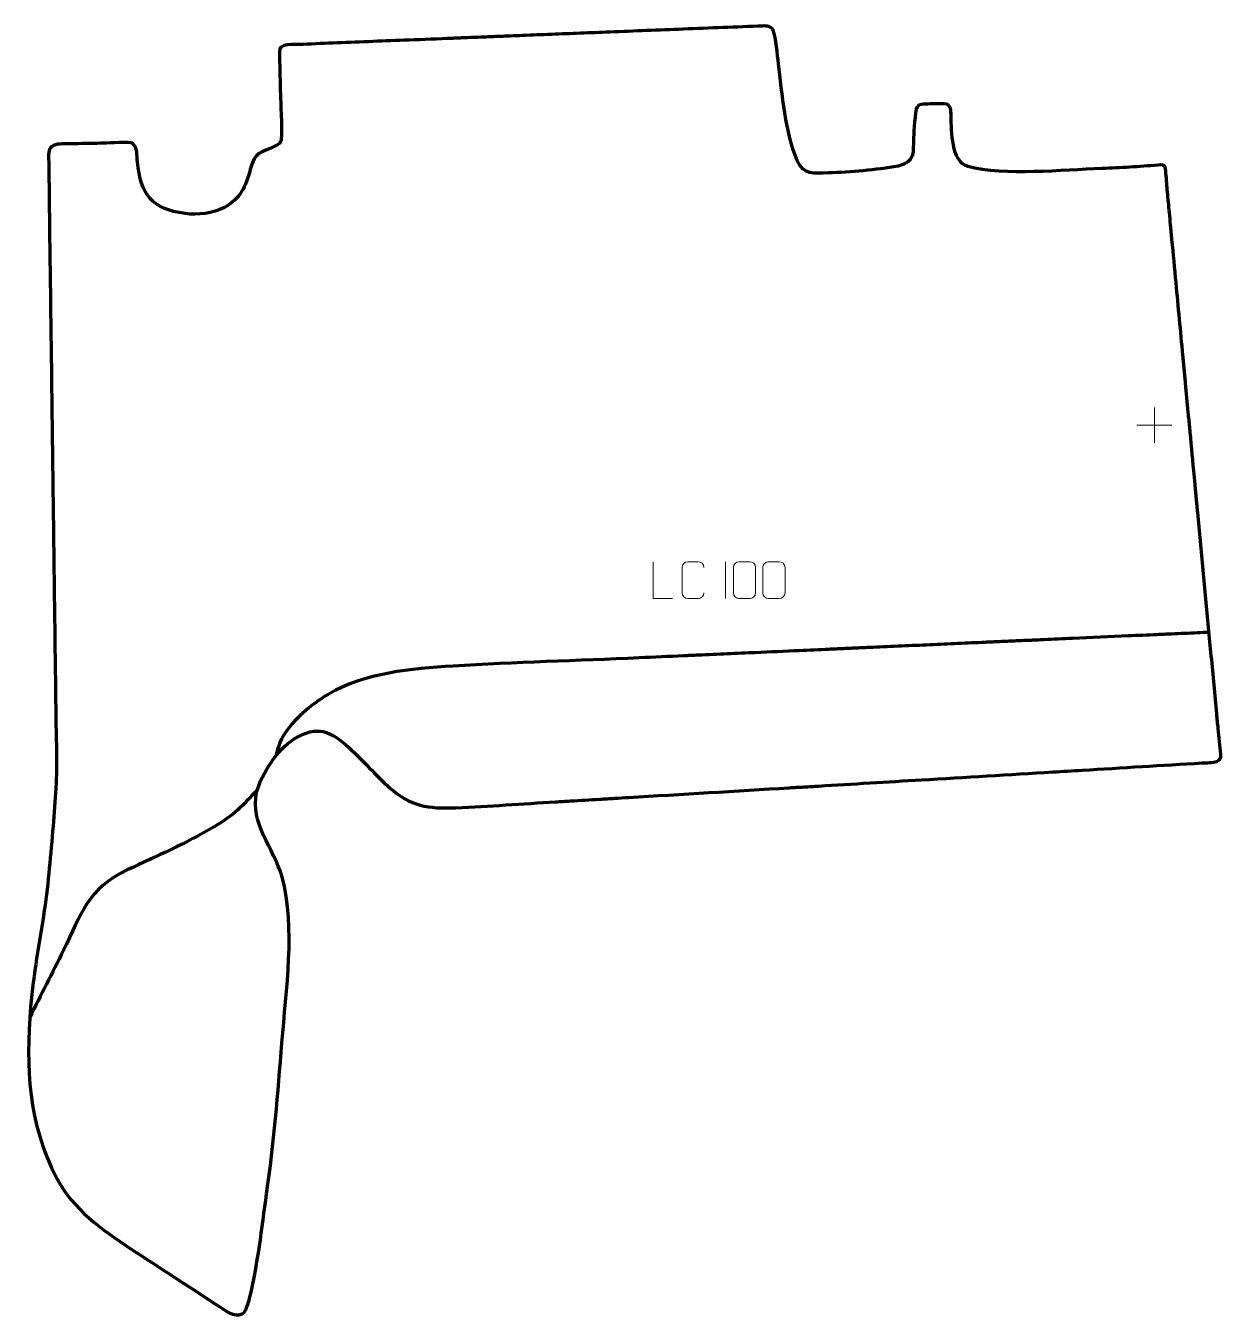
# Model space of a CAD drawing. Header units: millimetres. Extents: x 1166 to 1979, y -124 to 755.
import ezdxf

# ---------------------------------------------------------------- set-up
doc = ezdxf.new("R2010")
doc.units = ezdxf.units.MM
doc.header["$MEASUREMENT"] = 0
doc.layers.add('layer 2', color=7, linetype='Continuous')
doc.layers.add('layer 3', color=7, linetype='Continuous')

msp = doc.modelspace()

# ---------------------------------------------------------------- linework, layer by layer
at = {"layer": 'layer 2', "color": 250, "lineweight": 9}
for points in [[(1933.3831, 495.5528), (1933.3831, 495.5528), (1933.3831, 471.5749), (1933.3831, 471.5749)], [(1921.3942, 483.5638), (1921.3942, 483.5638), (1945.3721, 483.5638), (1945.3721, 483.5638)], [(1641.6918, 390.7465), (1641.6918, 390.7465), (1641.6918, 365.7724), (1641.6918, 365.7724)]]:
    msp.add_open_spline(points, degree=3, dxfattribs=at)
for points, knots in [([(1605.6152, 365.7662), (1605.6152, 365.7662), (1592.6661, 365.7662), (1592.6661, 365.7662), (1592.6661, 365.7662), (1592.6661, 365.7662), (1592.6661, 390.7198), (1592.6661, 390.7198)], [0, 0, 0, 0, 0.33333333, 0.33333333, 0.33333333, 0.33333333, 1, 1, 1, 1]), ([(1627.0891, 369.584), (1626.9493, 367.2606), (1625.2721, 365.781), (1623.1244, 365.7702), (1623.1244, 365.7702), (1620.7925, 365.7706), (1618.4606, 365.7706), (1616.1291, 365.7702), (1616.1291, 365.7702), (1614.2041, 365.6648), (1612.232, 367.5493), (1612.2432, 369.5666), (1612.2432, 369.5666), (1612.2436, 375.3367), (1612.2436, 381.1064), (1612.2432, 386.8757), (1612.2432, 386.8757), (1612.2474, 389.0138), (1613.9941, 390.733), (1616.1465, 390.7195), (1616.1465, 390.7195), (1618.4722, 390.7195), (1620.7983, 390.7195), (1623.1244, 390.7195), (1623.1244, 390.7195), (1625.071, 390.755), (1627.0624, 389.2635), (1627.0891, 386.8259)], [0, 0, 0, 0, 0.125, 0.125, 0.125, 0.125, 0.25, 0.25, 0.25, 0.25, 0.375, 0.375, 0.375, 0.375, 0.5, 0.5, 0.5, 0.5, 0.625, 0.625, 0.625, 0.625, 0.75, 0.75, 0.75, 0.75, 1, 1, 1, 1]), ([(1651.1111, 390.7587), (1653.4772, 390.7587), (1655.8437, 390.7587), (1658.2102, 390.7587), (1658.2102, 390.7587), (1660.1907, 390.7943), (1662.2167, 389.3), (1662.2438, 386.8579), (1662.2438, 386.8579), (1662.2434, 381.1005), (1662.2434, 375.3427), (1662.2438, 369.5845), (1662.2438, 369.5845), (1662.1017, 367.2569), (1660.3953, 365.7746), (1658.2102, 365.7638), (1658.2102, 365.7638), (1655.8378, 365.7642), (1653.4654, 365.7642), (1651.0934, 365.7638), (1651.0934, 365.7638), (1649.1349, 365.6582), (1647.1285, 367.5461), (1647.1399, 369.5671), (1647.1399, 369.5671), (1647.1403, 375.3477), (1647.1403, 381.128), (1647.1399, 386.9078), (1647.1399, 386.9078), (1647.1442, 389.0498), (1648.9213, 390.7723), (1651.1111, 390.7587)], [0, 0, 0, 0, 0.11111111, 0.11111111, 0.11111111, 0.11111111, 0.22222222, 0.22222222, 0.22222222, 0.22222222, 0.33333333, 0.33333333, 0.33333333, 0.33333333, 0.44444444, 0.44444444, 0.44444444, 0.44444444, 0.55555556, 0.55555556, 0.55555556, 0.55555556, 0.66666667, 0.66666667, 0.66666667, 0.66666667, 0.77777778, 0.77777778, 0.77777778, 0.77777778, 1, 1, 1, 1]), ([(1671.1111, 390.7587), (1673.4772, 390.7587), (1675.8437, 390.7587), (1678.2102, 390.7587), (1678.2102, 390.7587), (1680.1907, 390.7943), (1682.2167, 389.3), (1682.2438, 386.8579), (1682.2438, 386.8579), (1682.2434, 381.1005), (1682.2434, 375.3427), (1682.2438, 369.5845), (1682.2438, 369.5845), (1682.1017, 367.2569), (1680.3953, 365.7746), (1678.2102, 365.7638), (1678.2102, 365.7638), (1675.8378, 365.7642), (1673.4654, 365.7642), (1671.0934, 365.7638), (1671.0934, 365.7638), (1669.1349, 365.6582), (1667.1285, 367.5461), (1667.1399, 369.5671), (1667.1399, 369.5671), (1667.1403, 375.3477), (1667.1403, 381.128), (1667.1399, 386.9078), (1667.1399, 386.9078), (1667.1442, 389.0498), (1668.9213, 390.7723), (1671.1111, 390.7587)], [0, 0, 0, 0, 0.11111111, 0.11111111, 0.11111111, 0.11111111, 0.22222222, 0.22222222, 0.22222222, 0.22222222, 0.33333333, 0.33333333, 0.33333333, 0.33333333, 0.44444444, 0.44444444, 0.44444444, 0.44444444, 0.55555556, 0.55555556, 0.55555556, 0.55555556, 0.66666667, 0.66666667, 0.66666667, 0.66666667, 0.77777778, 0.77777778, 0.77777778, 0.77777778, 1, 1, 1, 1])]:
    msp.add_open_spline(points, degree=3, knots=knots, dxfattribs=at)
at = {"layer": 'layer 2', "color": 142, "lineweight": 158}
for points, knots in [([(1970.6045, 342.6992), (1967.9416, 342.58), (1965.2787, 342.4609), (1962.6158, 342.3417), (1962.6158, 342.3417), (1959.6201, 342.2076), (1956.6243, 342.0735), (1953.6286, 341.9395), (1953.6286, 341.9395), (1950.7993, 341.8129), (1947.9699, 341.6862), (1945.1406, 341.5596), (1945.1406, 341.5596), (1941.812, 341.4106), (1938.4834, 341.2617), (1935.1548, 341.1127), (1935.1548, 341.1127), (1928.664, 340.8222), (1922.1732, 340.5317), (1915.6824, 340.2413), (1915.6824, 340.2413), (1903.0337, 339.6752), (1890.385, 339.1091), (1877.7363, 338.5431), (1877.7363, 338.5431), (1871.2455, 338.2526), (1864.7547, 337.9621), (1858.2639, 337.6716), (1858.2639, 337.6716), (1854.9353, 337.5226), (1851.6067, 337.3737), (1848.2781, 337.2247), (1848.2781, 337.2247), (1844.9495, 337.0757), (1841.6208, 336.9268), (1838.2922, 336.7778), (1838.2922, 336.7778), (1834.9636, 336.6288), (1831.635, 336.4799), (1828.3064, 336.3309), (1828.3064, 336.3309), (1824.9778, 336.1819), (1821.6492, 336.033), (1818.3206, 335.884), (1818.3206, 335.884), (1812.1626, 335.6084), (1806.0047, 335.3328), (1799.8468, 335.0573), (1799.8468, 335.0573), (1796.6846, 334.9157), (1793.5224, 334.7742), (1790.3602, 334.6327), (1790.3602, 334.6327), (1787.1981, 334.4912), (1784.0359, 334.3497), (1780.8737, 334.2081), (1780.8737, 334.2081), (1767.8921, 333.6272), (1754.9105, 333.0462), (1741.929, 332.4652), (1741.929, 332.4652), (1738.6004, 332.3163), (1735.2717, 332.1673), (1731.9431, 332.0184), (1731.9431, 332.0184), (1728.6145, 331.8694), (1725.2859, 331.7204), (1721.9573, 331.5715), (1721.9573, 331.5715), (1718.6287, 331.4225), (1715.3001, 331.2735), (1711.9715, 331.1246), (1711.9715, 331.1246), (1705.3142, 330.8266), (1698.657, 330.5287), (1691.9998, 330.2308), (1691.9998, 330.2308), (1682.014, 329.7839), (1672.0281, 329.337), (1662.0423, 328.8901), (1662.0423, 328.8901), (1658.8801, 328.7486), (1655.718, 328.607), (1652.5558, 328.4655), (1652.5558, 328.4655), (1649.3936, 328.324), (1646.2314, 328.1825), (1643.0692, 328.041), (1643.0692, 328.041), (1636.412, 327.743), (1629.7548, 327.4451), (1623.0976, 327.1472), (1623.0976, 327.1472), (1619.769, 326.9982), (1616.4404, 326.8492), (1613.1117, 326.7003), (1613.1117, 326.7003), (1603.1259, 326.2534), (1593.1401, 325.8065), (1583.1542, 325.3596), (1583.1542, 325.3596), (1540.9655, 323.4792), (1498.6054, 322.2351), (1456.4631, 319.7705), (1456.4631, 319.7705), (1428.0175, 318.0973), (1396.5687, 315.1776), (1371.5315, 300.4984), (1371.5315, 300.4984), (1360.1475, 293.7812), (1347.6924, 283.285), (1340.8363, 271.8817), (1340.8363, 271.8817), (1338.22, 267.5301), (1337.3194, 263.596), (1335.9162, 258.8041)], [0, 0, 0, 0, 0.03333333, 0.03333333, 0.03333333, 0.03333333, 0.06666667, 0.06666667, 0.06666667, 0.06666667, 0.1, 0.1, 0.1, 0.1, 0.13333333, 0.13333333, 0.13333333, 0.13333333, 0.16666667, 0.16666667, 0.16666667, 0.16666667, 0.2, 0.2, 0.2, 0.2, 0.23333333, 0.23333333, 0.23333333, 0.23333333, 0.26666667, 0.26666667, 0.26666667, 0.26666667, 0.3, 0.3, 0.3, 0.3, 0.33333333, 0.33333333, 0.33333333, 0.33333333, 0.36666667, 0.36666667, 0.36666667, 0.36666667, 0.4, 0.4, 0.4, 0.4, 0.43333333, 0.43333333, 0.43333333, 0.43333333, 0.46666667, 0.46666667, 0.46666667, 0.46666667, 0.5, 0.5, 0.5, 0.5, 0.53333333, 0.53333333, 0.53333333, 0.53333333, 0.56666667, 0.56666667, 0.56666667, 0.56666667, 0.6, 0.6, 0.6, 0.6, 0.63333333, 0.63333333, 0.63333333, 0.63333333, 0.66666667, 0.66666667, 0.66666667, 0.66666667, 0.7, 0.7, 0.7, 0.7, 0.73333333, 0.73333333, 0.73333333, 0.73333333, 0.76666667, 0.76666667, 0.76666667, 0.76666667, 0.8, 0.8, 0.8, 0.8, 0.83333333, 0.83333333, 0.83333333, 0.83333333, 0.86666667, 0.86666667, 0.86666667, 0.86666667, 0.9, 0.9, 0.9, 0.9, 0.93333333, 0.93333333, 0.93333333, 0.93333333, 1, 1, 1, 1]), ([(1323.5089, 235.8297), (1312.8565, 223.8749), (1307.9834, 218.8832), (1293.9654, 210.4587), (1293.9654, 210.4587), (1275.0424, 199.0865), (1254.8285, 190.4654), (1234.9028, 181.0774), (1234.9028, 181.0774), (1207.4709, 168.1416), (1203.8969, 151.1382), (1191.448, 126.1299), (1191.448, 126.1299), (1183.9177, 111.0024), (1176.1401, 96.001), (1168.6599, 80.8478)], [0, 0, 0, 0, 0.2, 0.2, 0.2, 0.2, 0.4, 0.4, 0.4, 0.4, 0.6, 0.6, 0.6, 0.6, 1, 1, 1, 1])]:
    msp.add_open_spline(points, degree=3, knots=knots, dxfattribs=at)
at = {"layer": 'layer 3', "color": 242, "lineweight": 158}
msp.add_open_spline([(1184.5013, 432.7128), (1184.2021, 456.0466), (1183.903, 479.3804), (1183.6038, 502.7142), (1183.6038, 502.7142), (1182.9042, 557.2199), (1182.118, 611.7197), (1181.4983, 666.2269), (1181.4983, 666.2269), (1181.4513, 670.3529), (1181.7794, 673.0136), (1186.1953, 674.402), (1186.1953, 674.402), (1189.0885, 675.1836), (1195.9804, 674.9466), (1199.3886, 675.0141), (1199.3886, 675.0141), (1206.0363, 675.1459), (1212.684, 675.2822), (1219.3317, 675.416), (1219.3317, 675.416), (1222.2816, 675.514), (1236.8437, 676.3767), (1238.4466, 675.344), (1238.4466, 675.344), (1242.3486, 672.5283), (1241.3476, 667.0021), (1241.8225, 662.815), (1241.8225, 662.815), (1244.3766, 640.2981), (1251.1582, 630.7175), (1274.3132, 627.5382), (1274.3132, 627.5382), (1282.8095, 626.4082), (1293.348, 627.6034), (1300.9925, 631.6715), (1300.9925, 631.6715), (1311.8857, 637.7192), (1315.5326, 645.9249), (1318.5805, 657.4548), (1318.5805, 657.4548), (1322.1686, 670.416), (1325.0805, 668.1859), (1335.8588, 673.5684), (1335.8588, 673.5684), (1339.9164, 675.5947), (1339.6829, 677.5455), (1339.8339, 681.8976), (1339.8339, 681.8976), (1340.039, 687.8088), (1339.555, 694.4362), (1339.3726, 700.425), (1339.3726, 700.425), (1339.2281, 705.0829), (1338.0344, 738.5023), (1338.7354, 739.8572), (1338.7354, 739.8572), (1341.389, 743.4275), (1350.4036, 742.4964), (1354.5405, 742.6353), (1354.5405, 742.6353), (1362.2426, 742.8937), (1369.9417, 743.3354), (1377.6425, 743.6513), (1377.6425, 743.6513), (1393.8748, 744.2916), (1410.1092, 744.8925), (1426.341, 745.5372), (1426.341, 745.5372), (1436.3274, 745.9352), (1446.3138, 746.3331), (1456.3002, 746.7311), (1456.3002, 746.7311), (1459.629, 746.8637), (1462.9578, 746.9964), (1466.2866, 747.129), (1466.2866, 747.129), (1469.2826, 747.2484), (1472.2785, 747.3678), (1475.2744, 747.4872), (1475.2744, 747.4872), (1478.6032, 747.6199), (1481.932, 747.7525), (1485.2608, 747.8852), (1485.2608, 747.8852), (1488.5896, 748.0178), (1491.9184, 748.1505), (1495.2472, 748.2831), (1495.2472, 748.2831), (1498.0767, 748.3959), (1500.9062, 748.5086), (1503.7357, 748.6214), (1503.7357, 748.6214), (1516.8844, 749.1454), (1530.0332, 749.6693), (1543.182, 750.1933), (1543.182, 750.1933), (1549.8396, 750.4586), (1556.4972, 750.7239), (1563.1548, 750.9892), (1563.1548, 750.9892), (1579.7988, 751.6525), (1596.4428, 752.3158), (1613.0868, 752.979), (1613.0868, 752.979), (1631.0652, 753.6946), (1649.0364, 754.3867), (1667.0146, 755.128), (1667.0146, 755.128), (1669.73, 755.2399), (1672.834, 754.8428), (1674.2421, 752.21), (1674.2421, 752.21), (1676.3012, 747.0705), (1677.0682, 735.4435), (1677.7849, 729.4132), (1677.7849, 729.4132), (1680.1211, 709.6072), (1682.8445, 681.9136), (1690.4262, 663.7497), (1690.4262, 663.7497), (1695.1563, 653.2927), (1701.7537, 655.0079), (1711.635, 655.1953), (1711.635, 655.1953), (1727.0606, 655.6203), (1743.957, 657.2118), (1759.1594, 659.85), (1759.1594, 659.85), (1771.1008, 662.9046), (1769.1596, 668.8522), (1769.6372, 679.2317), (1769.6372, 679.2317), (1769.8258, 683.3308), (1770.3891, 697.0783), (1772.1069, 700.0516), (1772.1069, 700.0516), (1772.1069, 700.0516), (1772.2244, 700.2551), (1772.2244, 700.2551), (1772.2244, 700.2551), (1773.3559, 701.9714), (1775.983, 701.8698), (1777.8374, 701.9738), (1777.8374, 701.9738), (1780.3332, 702.0619), (1791.3152, 702.5959), (1792.8508, 701.6473), (1792.8508, 701.6473), (1795.5954, 699.67), (1795.0155, 696.4374), (1795.1732, 693.3225), (1795.1732, 693.3225), (1795.6, 683.7847), (1795.1063, 663.0415), (1806.4687, 659.5844), (1806.4687, 659.5844), (1831.9486, 653.0135), (1870.7586, 657.2207), (1897.6625, 658.1832), (1897.6625, 658.1832), (1910.5335, 658.659), (1923.0071, 659.4291), (1935.8393, 660.5192), (1935.8393, 660.5192), (1941.1239, 660.9682), (1940.7829, 660.0203), (1941.2904, 654.8233), (1941.2904, 654.8233), (1941.7017, 650.6108), (1941.933, 646.3859), (1942.3224, 642.1713), (1942.3224, 642.1713), (1942.7611, 637.5256), (1943.1999, 632.8798), (1943.6386, 628.2341), (1943.6386, 628.2341), (1943.9049, 625.4135), (1944.1713, 622.5929), (1944.4377, 619.7723), (1944.4377, 619.7723), (1944.7511, 616.4539), (1945.0645, 613.1355), (1945.3779, 609.8172), (1945.3779, 609.8172), (1946.3024, 600.028), (1947.2269, 590.2388), (1948.1514, 580.4496), (1948.1514, 580.4496), (1949.7026, 564.0237), (1951.2539, 547.5977), (1952.8052, 531.1718), (1952.8052, 531.1718), (1953.1029, 528.0194), (1953.4006, 524.8669), (1953.6983, 521.7144), (1953.6983, 521.7144), (1953.996, 518.562), (1954.2938, 515.4095), (1954.5915, 512.2571), (1954.5915, 512.2571), (1955.2183, 505.6204), (1955.845, 498.9836), (1956.4718, 492.3469), (1956.4718, 492.3469), (1956.7852, 489.0285), (1957.0986, 485.7101), (1957.412, 482.3918), (1957.412, 482.3918), (1958.3521, 472.4366), (1959.2923, 462.4815), (1960.2325, 452.5264), (1960.2325, 452.5264), (1960.5145, 449.5399), (1960.7966, 446.5534), (1961.0786, 443.5668), (1961.0786, 443.5668), (1961.392, 440.2485), (1961.7054, 436.9301), (1962.0188, 433.6117), (1962.0188, 433.6117), (1962.3165, 430.4593), (1962.6142, 427.3068), (1962.9119, 424.1544), (1962.9119, 424.1544), (1963.523, 417.6835), (1964.1342, 411.2127), (1964.7453, 404.7419), (1964.7453, 404.7419), (1965.9831, 391.6343), (1967.221, 378.5268), (1968.4589, 365.4192), (1968.4589, 365.4192), (1969.07, 358.9484), (1969.6811, 352.4776), (1970.2922, 346.0067), (1970.2922, 346.0067), (1970.9033, 339.5359), (1971.5144, 333.0651), (1972.1255, 326.5943), (1972.1255, 326.5943), (1973.3634, 313.4867), (1974.6013, 300.3792), (1975.8392, 287.2716), (1975.8392, 287.2716), (1976.1526, 283.9532), (1976.466, 280.6348), (1976.7794, 277.3165), (1976.7794, 277.3165), (1977.3388, 271.3992), (1977.9361, 265.5197), (1978.545, 259.6087), (1978.545, 259.6087), (1978.7991, 257.1407), (1978.1198, 255.9733), (1975.7442, 254.9608), (1975.7442, 254.9608), (1973.3508, 253.9408), (1968.4785, 254.0322), (1965.6927, 253.8763), (1965.6927, 253.8763), (1938.5613, 252.3578), (1911.4434, 250.6071), (1884.3188, 248.9751), (1884.3188, 248.9751), (1877.6624, 248.5749), (1871.006, 248.1746), (1864.3496, 247.7743), (1864.3496, 247.7743), (1834.5621, 245.9831), (1804.7746, 244.1919), (1774.9871, 242.4007), (1774.9871, 242.4007), (1751.6896, 240.9998), (1728.3922, 239.5989), (1705.0947, 238.1979), (1705.0947, 238.1979), (1701.7665, 237.9978), (1698.4383, 237.7977), (1695.1101, 237.5975), (1695.1101, 237.5975), (1691.7818, 237.3974), (1688.4536, 237.1973), (1685.1254, 236.9971), (1685.1254, 236.9971), (1648.6815, 234.8057), (1612.2376, 232.6142), (1575.7937, 230.4227), (1575.7937, 230.4227), (1572.6319, 230.2326), (1569.4701, 230.0425), (1566.3083, 229.8523), (1566.3083, 229.8523), (1562.9801, 229.6522), (1559.6519, 229.4521), (1556.3237, 229.2519), (1556.3237, 229.2519), (1549.6672, 228.8517), (1543.0108, 228.4514), (1536.3544, 228.0511), (1536.3544, 228.0511), (1533.0262, 227.851), (1529.698, 227.6509), (1526.3698, 227.4507), (1526.3698, 227.4507), (1503.7484, 226.0863), (1481.1156, 224.4635), (1458.4824, 223.3606), (1458.4824, 223.3606), (1439.8194, 222.7281), (1427.4697, 224.3763), (1413.2419, 237.0552), (1413.2419, 237.0552), (1403.713, 245.7531), (1395.3004, 255.5043), (1385.7362, 264.3238), (1385.7362, 264.3238), (1372.9758, 275.862), (1364.2165, 279.7741), (1348.437, 270.2267), (1348.437, 270.2267), (1336.9599, 262.8961), (1326.664, 247.0765), (1322.8842, 234.1372), (1322.8842, 234.1372), (1318.4124, 212.1003), (1334.4218, 196.4638), (1340.2559, 176.4004), (1340.2559, 176.4004), (1349.4479, 141.3592), (1342.9811, 99.4681), (1340.132, 63.6072), (1340.132, 63.6072), (1337.3881, 29.0702), (1334.6025, -4.7954), (1329.7439, -39.1393), (1329.7439, -39.1393), (1326.4612, -62.491), (1323.769, -87.4475), (1318.0687, -110.2693), (1318.0687, -110.2693), (1317.3565, -113.1208), (1315.8736, -119.3518), (1313.1794, -120.8586), (1313.1794, -120.8586), (1308.0043, -123.753), (1300.4281, -117.7886), (1296.1551, -114.9878), (1296.1551, -114.9878), (1276.4861, -101.9868), (1256.689, -89.2519), (1236.9755, -76.3382), (1236.9755, -76.3382), (1217.5152, -63.4968), (1198.2548, -49.7884), (1187.0311, -28.7368), (1187.0311, -28.7368), (1167.2836, 9.4112), (1165.9958, 46.1546), (1169.2227, 88.0163), (1169.2227, 88.0163), (1171.1084, 110.3526), (1175.1622, 131.5966), (1178.5246, 153.656), (1178.5246, 153.656), (1181.4142, 172.6132), (1182.7968, 191.772), (1184.4929, 210.8622), (1184.4929, 210.8622), (1186.0685, 228.4918), (1187.1707, 244.8623), (1186.7972, 262.6064), (1186.7972, 262.6064), (1186.428, 280.1391), (1186.2318, 297.6755), (1186.0078, 315.2105), (1186.0078, 315.2105), (1185.8796, 325.2107), (1185.7514, 335.2109), (1185.6232, 345.2111), (1185.6232, 345.2111), (1185.5826, 348.3778), (1185.542, 351.5445), (1185.5014, 354.7113), (1185.5014, 354.7113), (1185.3774, 364.3781), (1185.2535, 374.045), (1185.1295, 383.7118), (1185.1295, 383.7118), (1184.9201, 400.0455), (1184.7107, 416.3791), (1184.5013, 432.7128)], degree=3, knots=[0, 0, 0, 0, 0.01010101, 0.01010101, 0.01010101, 0.01010101, 0.02020202, 0.02020202, 0.02020202, 0.02020202, 0.03030303, 0.03030303, 0.03030303, 0.03030303, 0.04040404, 0.04040404, 0.04040404, 0.04040404, 0.05050505, 0.05050505, 0.05050505, 0.05050505, 0.06060606, 0.06060606, 0.06060606, 0.06060606, 0.07070707, 0.07070707, 0.07070707, 0.07070707, 0.08080808, 0.08080808, 0.08080808, 0.08080808, 0.09090909, 0.09090909, 0.09090909, 0.09090909, 0.1010101, 0.1010101, 0.1010101, 0.1010101, 0.11111111, 0.11111111, 0.11111111, 0.11111111, 0.12121212, 0.12121212, 0.12121212, 0.12121212, 0.13131313, 0.13131313, 0.13131313, 0.13131313, 0.14141414, 0.14141414, 0.14141414, 0.14141414, 0.15151515, 0.15151515, 0.15151515, 0.15151515, 0.16161616, 0.16161616, 0.16161616, 0.16161616, 0.17171717, 0.17171717, 0.17171717, 0.17171717, 0.18181818, 0.18181818, 0.18181818, 0.18181818, 0.19191919, 0.19191919, 0.19191919, 0.19191919, 0.2020202, 0.2020202, 0.2020202, 0.2020202, 0.21212121, 0.21212121, 0.21212121, 0.21212121, 0.22222222, 0.22222222, 0.22222222, 0.22222222, 0.23232323, 0.23232323, 0.23232323, 0.23232323, 0.24242424, 0.24242424, 0.24242424, 0.24242424, 0.25252525, 0.25252525, 0.25252525, 0.25252525, 0.26262626, 0.26262626, 0.26262626, 0.26262626, 0.27272727, 0.27272727, 0.27272727, 0.27272727, 0.28282828, 0.28282828, 0.28282828, 0.28282828, 0.29292929, 0.29292929, 0.29292929, 0.29292929, 0.3030303, 0.3030303, 0.3030303, 0.3030303, 0.31313131, 0.31313131, 0.31313131, 0.31313131, 0.32323232, 0.32323232, 0.32323232, 0.32323232, 0.33333333, 0.33333333, 0.33333333, 0.33333333, 0.34343434, 0.34343434, 0.34343434, 0.34343434, 0.35353535, 0.35353535, 0.35353535, 0.35353535, 0.36363636, 0.36363636, 0.36363636, 0.36363636, 0.37373737, 0.37373737, 0.37373737, 0.37373737, 0.38383838, 0.38383838, 0.38383838, 0.38383838, 0.39393939, 0.39393939, 0.39393939, 0.39393939, 0.4040404, 0.4040404, 0.4040404, 0.4040404, 0.41414141, 0.41414141, 0.41414141, 0.41414141, 0.42424242, 0.42424242, 0.42424242, 0.42424242, 0.43434343, 0.43434343, 0.43434343, 0.43434343, 0.44444444, 0.44444444, 0.44444444, 0.44444444, 0.45454545, 0.45454545, 0.45454545, 0.45454545, 0.46464646, 0.46464646, 0.46464646, 0.46464646, 0.47474747, 0.47474747, 0.47474747, 0.47474747, 0.48484848, 0.48484848, 0.48484848, 0.48484848, 0.49494949, 0.49494949, 0.49494949, 0.49494949, 0.50505051, 0.50505051, 0.50505051, 0.50505051, 0.51515152, 0.51515152, 0.51515152, 0.51515152, 0.52525253, 0.52525253, 0.52525253, 0.52525253, 0.53535354, 0.53535354, 0.53535354, 0.53535354, 0.54545455, 0.54545455, 0.54545455, 0.54545455, 0.55555556, 0.55555556, 0.55555556, 0.55555556, 0.56565657, 0.56565657, 0.56565657, 0.56565657, 0.57575758, 0.57575758, 0.57575758, 0.57575758, 0.58585859, 0.58585859, 0.58585859, 0.58585859, 0.5959596, 0.5959596, 0.5959596, 0.5959596, 0.60606061, 0.60606061, 0.60606061, 0.60606061, 0.61616162, 0.61616162, 0.61616162, 0.61616162, 0.62626263, 0.62626263, 0.62626263, 0.62626263, 0.63636364, 0.63636364, 0.63636364, 0.63636364, 0.64646465, 0.64646465, 0.64646465, 0.64646465, 0.65656566, 0.65656566, 0.65656566, 0.65656566, 0.66666667, 0.66666667, 0.66666667, 0.66666667, 0.67676768, 0.67676768, 0.67676768, 0.67676768, 0.68686869, 0.68686869, 0.68686869, 0.68686869, 0.6969697, 0.6969697, 0.6969697, 0.6969697, 0.70707071, 0.70707071, 0.70707071, 0.70707071, 0.71717172, 0.71717172, 0.71717172, 0.71717172, 0.72727273, 0.72727273, 0.72727273, 0.72727273, 0.73737374, 0.73737374, 0.73737374, 0.73737374, 0.74747475, 0.74747475, 0.74747475, 0.74747475, 0.75757576, 0.75757576, 0.75757576, 0.75757576, 0.76767677, 0.76767677, 0.76767677, 0.76767677, 0.77777778, 0.77777778, 0.77777778, 0.77777778, 0.78787879, 0.78787879, 0.78787879, 0.78787879, 0.7979798, 0.7979798, 0.7979798, 0.7979798, 0.80808081, 0.80808081, 0.80808081, 0.80808081, 0.81818182, 0.81818182, 0.81818182, 0.81818182, 0.82828283, 0.82828283, 0.82828283, 0.82828283, 0.83838384, 0.83838384, 0.83838384, 0.83838384, 0.84848485, 0.84848485, 0.84848485, 0.84848485, 0.85858586, 0.85858586, 0.85858586, 0.85858586, 0.86868687, 0.86868687, 0.86868687, 0.86868687, 0.87878788, 0.87878788, 0.87878788, 0.87878788, 0.88888889, 0.88888889, 0.88888889, 0.88888889, 0.8989899, 0.8989899, 0.8989899, 0.8989899, 0.90909091, 0.90909091, 0.90909091, 0.90909091, 0.91919192, 0.91919192, 0.91919192, 0.91919192, 0.92929293, 0.92929293, 0.92929293, 0.92929293, 0.93939394, 0.93939394, 0.93939394, 0.93939394, 0.94949495, 0.94949495, 0.94949495, 0.94949495, 0.95959596, 0.95959596, 0.95959596, 0.95959596, 0.96969697, 0.96969697, 0.96969697, 0.96969697, 0.97979798, 0.97979798, 0.97979798, 0.97979798, 1, 1, 1, 1], dxfattribs=at)

doc.saveas('drawing.dxf')
